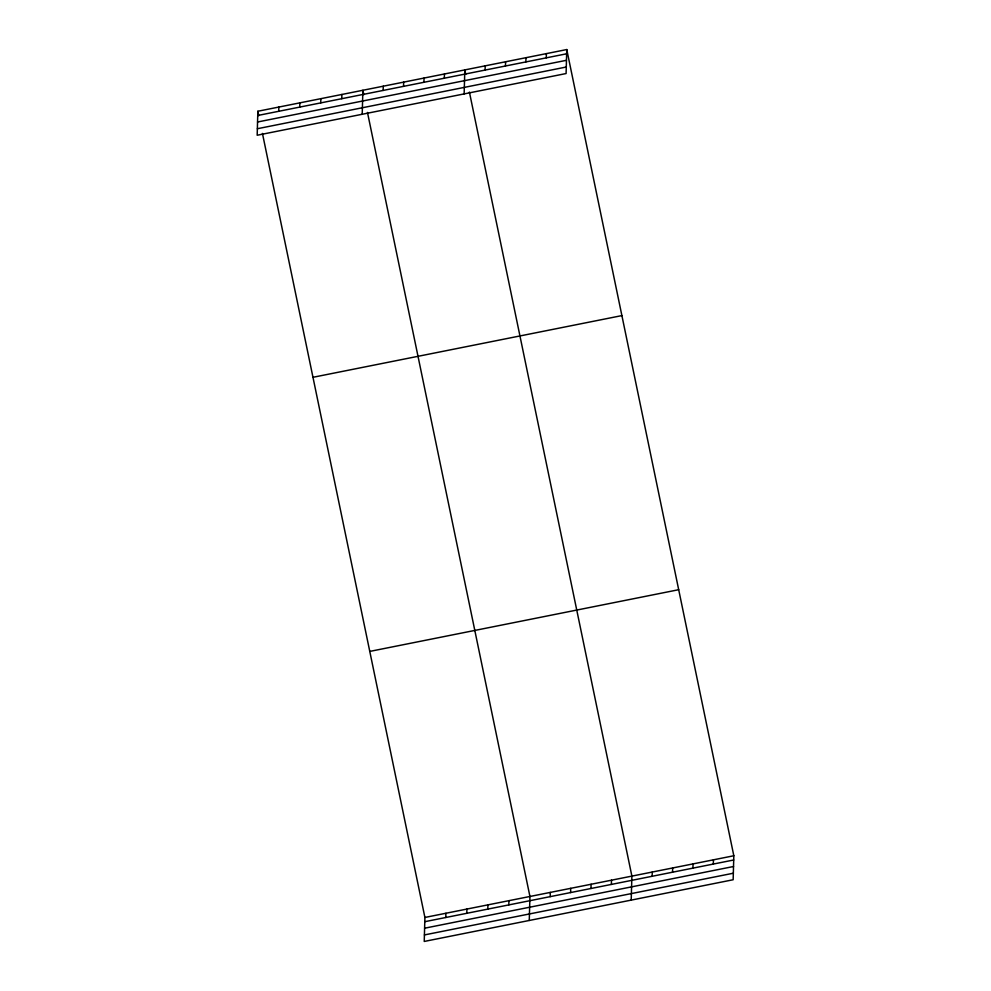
<?xml version="1.0" encoding="UTF-8"?>
<svg xmlns="http://www.w3.org/2000/svg" width="991" height="991" viewBox="0 0 991 991"><rect width="100%" height="100%" fill="white"/><g stroke="black" fill="none" stroke-linecap="round" stroke-linejoin="round"><path stroke-width="1.49" d="M257.846 111.252L257.177 135.247L566.096 73.545L566.765 49.55L257.846 111.252L258.762 115.687M278.731 111.289L278.855 107.065M299.74 107.102L299.864 102.866M320.75 102.903L320.861 98.666M341.759 98.704L341.87 94.467M362.21 114.262L362.879 90.28L363.796 94.715M383.145 90.441L383.269 86.205M403.535 86.366L403.659 82.129M423.925 82.29L424.049 78.054M444.315 78.215L444.439 73.991M262.442 133.426L424.904 917.455L424.235 941.45L733.154 879.748L733.823 855.753L566.765 49.55M464.147 93.897L464.816 69.915L465.745 74.35M445.789 917.493L445.913 913.268M485.095 70.076L485.206 65.84M466.798 913.306L466.922 909.069M505.484 66.001L505.596 61.764M487.807 909.106L487.919 904.87M525.874 61.925L525.986 57.701M508.817 904.907L508.928 900.67M546.264 57.85L546.375 53.625M529.268 920.466L529.937 896.483L367.475 112.441M550.203 896.644L550.327 892.408M570.593 892.569L570.717 888.332M590.983 888.493L591.107 884.257M611.373 884.418L611.497 880.194M631.205 900.113L631.886 876.118L469.412 92.089M652.152 876.279L652.264 872.043M672.542 872.204L672.654 867.967M692.932 868.128L693.043 863.904M713.322 864.065L713.433 859.829M257.722 115.489L566.641 53.787M257.549 122.004L566.468 60.302M257.363 128.731L566.282 67.016M312.97 377.298L621.89 315.596M369.779 651.409L678.699 589.707M424.904 917.455L733.823 855.753M424.792 921.692L733.712 859.99M424.606 928.208L733.526 866.506M424.421 934.934L733.34 873.22"/></g></svg>
